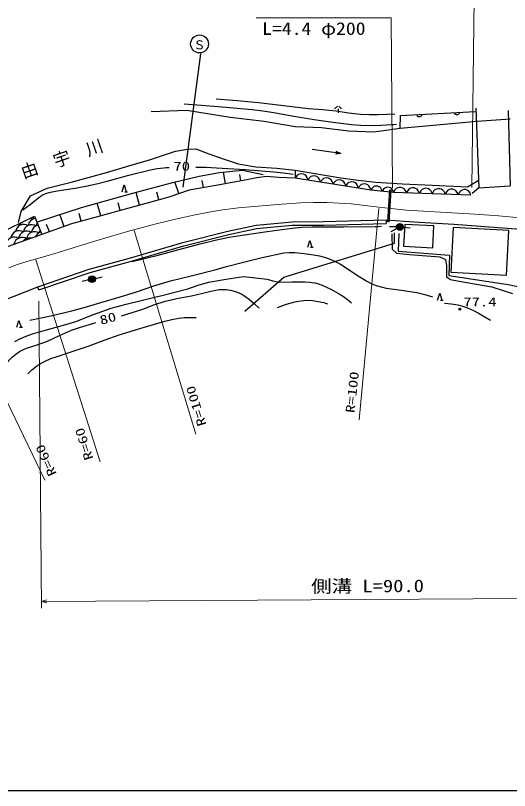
# Model space of a CAD drawing. Units: millimetres, scale not verified. Extents: x 40000 to 680000, y 20000 to 380000.
# Drawn here: x 384214 to 456330, y 205000 to 318068 of the extents above; entities that cross this region are included whole.
import ezdxf
from ezdxf.enums import TextEntityAlignment as Align

# ---------------------------------------------------------------- set-up
doc = ezdxf.new("R2010")
doc.units = ezdxf.units.MM
doc.header["$LTSCALE"] = 1000
doc.linetypes.add('CHAIN', pattern=[18.5, 12, -1.5, 3.5, -1.5])
for name, color, linetype, lineweight in [('M-BGD', 7, 'Continuous', 25), ('M-BGD-EXST', 7, 'Continuous', 25), ('M-BMK', 2, 'CHAIN', 13), ('M-STR-HTXT', 7, 'Continuous', 13), ('M-STR-STRC', 7, 'Continuous', 25), ('M-TTL-BAND', 7, 'Continuous', 25)]:
    doc.layers.add(name, color=color, linetype=linetype, lineweight=lineweight)
doc.styles.add('ＭＳ ゴシック', font='')
doc.styles.get('ＭＳ ゴシック').set_extended_font_data('MS Gothic')

# ---------------------------------------------------------------- blocks, each defined once
blk = doc.blocks.new('BUHIN125')
at = {"color": 7, "linetype": 'Continuous', "lineweight": 25}
blk.add_line((98, -498), (498, -498), dxfattribs=at)
blk.add_lwpolyline([(-305, -498), (0, 500), (305, -498)], dxfattribs=at)
blk = doc.blocks.new('BUHIN131')
at = {"color": 7, "linetype": 'Continuous', "lineweight": 25}
for p, q in [((-98, 500), (-500, 98)), ((0, 98), (0, -500)), ((98, 500), (500, 98))]:
    blk.add_line(p, q, dxfattribs=at)

msp = doc.modelspace()

# ---------------------------------------------------------------- linework, layer by layer
at = {"layer": 'M-BGD'}
for p, q in [((404008, 304065), (409210, 304245)), ((409210, 304245), (415548, 303228)), ((451420, 304530), (451841, 292941)), ((456140, 304193), (456435, 293236)), ((415548, 303228), (420511, 302630)), ((440362, 301614), (440422, 303467)), ((440422, 303467), (451378, 304066)), ((420511, 302630), (425055, 301853)), ((440362, 301614), (451588, 302676)), ((451588, 302676), (456435, 303013)), ((425055, 301853), (428882, 301733)), ((428882, 301733), (432829, 301255)), ((432829, 301255), (436536, 301076)), ((436536, 301076), (440362, 301614)), ((407596, 298265), (409330, 298564)), ((409330, 298564), (410526, 298624)), ((410526, 298624), (412439, 297907)), ((431697, 297956), (427525, 298503)), ((403769, 297010), (407596, 298265)), ((412439, 297907), (414831, 297070)), ((400779, 296113), (403769, 297010)), ((414831, 297070), (416744, 296412)), ((416744, 296412), (419315, 295993)), ((392528, 293781), (397491, 295156)), ((397491, 295156), (400779, 296113)), ((411004, 294618), (413994, 295156)), ((413994, 295156), (417342, 295515)), ((414876, 293512), (414557, 295217)), ((417342, 295515), (420392, 294857)), ((419315, 295993), (422365, 295814)), ((422365, 295814), (425055, 295515)), ((425055, 295515), (431687, 294366)), ((425055, 295515), (425055, 294319)), ((407177, 293721), (411004, 294618)), ((411662, 292944), (411483, 293987)), ((418239, 294140), (413755, 293303)), ((417118, 293930), (416947, 294848)), ((419435, 294379), (418239, 294140)), ((420870, 294558), (419435, 294379)), ((422604, 294439), (420870, 294558)), ((425055, 294319), (422604, 294439)), ((436080, 292561), (425055, 294319)), ((431687, 294366), (434230, 294054)), ((434230, 294054), (436835, 293762)), ((450175, 293053), (451739, 293991)), ((386429, 291748), (388821, 292884)), ((388821, 292884), (392528, 293781)), ((401676, 292226), (407177, 293721)), ((408074, 292077), (407490, 293794)), ((413755, 293303), (409569, 292585)), ((436835, 293762), (440712, 293491)), ((440712, 293491), (445048, 293303)), ((445048, 293303), (450175, 293053)), ((451841, 292941), (450872, 292098)), ((451841, 292941), (456435, 293236)), ((385054, 289476), (386429, 291748)), ((393843, 290074), (401676, 292226)), ((402328, 290403), (401817, 292265)), ((405162, 291180), (404857, 292293)), ((409569, 292585), (406579, 291569)), ((439409, 292224), (436080, 292561)), ((438562, 287952), (438844, 292637)), ((438761, 287940), (439043, 292625)), ((450703, 291845), (439409, 292224)), ((406579, 291569), (395996, 288639)), ((396660, 288848), (396150, 290707)), ((399494, 289625), (399188, 290742)), ((384635, 287861), (385054, 289476)), ((387445, 287981), (393843, 290074)), ((362739, 277080), (386992, 288778)), ((386992, 288778), (388076, 286096)), ((391325, 287286), (390683, 289040)), ((395996, 288639), (392408, 287682)), ((393825, 288071), (393524, 289170)), ((392408, 287682), (388076, 286096)), ((389159, 286493), (388757, 287591)), ((415230, 286588), (419334, 287496)), ((419334, 287496), (424581, 287967)), ((419411, 287001), (424605, 287467)), ((424581, 287967), (429156, 288001)), ((424605, 287467), (429164, 287501)), ((429156, 288001), (438311, 288244)), ((429164, 287501), (438324, 287745)), ((438311, 288244), (438324, 287745)), ((438311, 288244), (442358, 287963)), ((439812, 287224), (438812, 287224)), ((441041, 287597), (440875, 284399)), ((445285, 287377), (441041, 287597)), ((442358, 287963), (448211, 287633)), ((445119, 284179), (445285, 287377)), ((448211, 287633), (457943, 286902)), ((388076, 286096), (379174, 283015)), ((408638, 284940), (415230, 286588)), ((408769, 284457), (415345, 286101)), ((415345, 286101), (419411, 287001)), ((439877, 286978), (439007, 286485)), ((439151, 286192), (439194, 283998)), ((439538, 284858), (439538, 286364)), ((440810, 287174), (441805, 287075)), ((448102, 287121), (447751, 280624)), ((456224, 286682), (448102, 287121)), ((455873, 280185), (456224, 286682)), ((400834, 282653), (408638, 284940)), ((400971, 282172), (408769, 284457)), ((423366, 279912), (439538, 284858)), ((439194, 283998), (439839, 283396)), ((440875, 284399), (445119, 284179)), ((439839, 283396), (441732, 283181)), ((441732, 283181), (446162, 282880)), ((446162, 282880), (446979, 282450)), ((394981, 281038), (400834, 282653)), ((395128, 280560), (400971, 282172)), ((446979, 282450), (447151, 281547)), ((447151, 281547), (447108, 279955)), ((387455, 278506), (394981, 281038)), ((387614, 278032), (395128, 280560)), ((447751, 280624), (455873, 280185)), ((394906, 279483), (393935, 279247)), ((395877, 279722), (396848, 279964)), ((417688, 274923), (423366, 279912)), ((447108, 279955), (447710, 279568)), ((447710, 279568), (449000, 279310)), ((449000, 279310), (453732, 278493)), ((382164, 276408), (387455, 278506)), ((387614, 278032), (387455, 278506)), ((453732, 278493), (456786, 277504))]:
    msp.add_line(p, q, dxfattribs=at)
for points in [[(413515, 305919), (416594, 305685), (419667, 305391), (423334, 304915), (427007, 304500), (429018, 304349), (431032, 304138), (432809, 303870), (434590, 303663), (435864, 303606), (437152, 303609), (438363, 303649), (439585, 303707)], [(408822, 305201), (413786, 304769), (418767, 304370), (420342, 304179), (421920, 303927), (424869, 303377), (427836, 302885), (430549, 302503), (433280, 302179), (434614, 302075), (435959, 302031), (437527, 302065), (439105, 302160), (439465, 302185), (439824, 302212)], [(443561, 303639), (443534, 303545), (443490, 303465), (443419, 303373), (443334, 303320), (443241, 303287), (443117, 303280), (443022, 303303), (442932, 303346), (442849, 303430), (442797, 303505), (442762, 303595)], [(449038, 303938), (449011, 303845), (448968, 303764), (448896, 303672), (448811, 303619), (448719, 303586), (448595, 303580), (448500, 303602), (448409, 303646), (448327, 303729), (448274, 303804), (448239, 303895)], [(430981, 298267), (431697, 297956), (430926, 297841)], [(385264, 289715), (386333, 290496), (387371, 291328), (387807, 291661), (388275, 291942), (388781, 292155), (389312, 292313), (390294, 292511), (391293, 292651), (392905, 292869), (394505, 293147), (396055, 293488), (397593, 293887), (400751, 294752), (403939, 295563), (404901, 295734), (405879, 295846), (406255, 295873), (406632, 295898)], [(410530, 295944), (412032, 295927), (413537, 295850), (417733, 295588), (421931, 295264), (423330, 295097), (424727, 294917)], [(426893, 294026), (426858, 294248), (426776, 294445), (426629, 294676), (426445, 294818), (426240, 294922), (425955, 294967), (425728, 294932), (425508, 294854), (425297, 294681), (425163, 294519), (425055, 294319)], [(428730, 293733), (428695, 293955), (428613, 294152), (428466, 294383), (428282, 294525), (428077, 294629), (427792, 294674), (427565, 294640), (427346, 294562), (427134, 294388), (427000, 294226), (426893, 294026)], [(430568, 293440), (430532, 293662), (430451, 293859), (430304, 294090), (430119, 294232), (429914, 294336), (429630, 294381), (429403, 294347), (429183, 294269), (428972, 294095), (428837, 293933), (428730, 293733)], [(432405, 293147), (432370, 293370), (432288, 293566), (432141, 293797), (431957, 293939), (431752, 294043), (431467, 294088), (431240, 294054), (431020, 293976), (430809, 293802), (430675, 293640), (430568, 293440)], [(434242, 292854), (434207, 293077), (434126, 293273), (433979, 293504), (433794, 293646), (433589, 293750), (433304, 293795), (433077, 293761), (432858, 293683), (432646, 293509), (432512, 293347), (432405, 293147)], [(436080, 292561), (436045, 292784), (435963, 292980), (435816, 293211), (435631, 293353), (435427, 293457), (435142, 293502), (434915, 293468), (434695, 293390), (434484, 293216), (434350, 293054), (434242, 292854)], [(437744, 292393), (437701, 292591), (437618, 292763), (437474, 292962), (437301, 293081), (437112, 293163), (436854, 293189), (436652, 293147), (436459, 293065), (436278, 292899), (436166, 292746), (436080, 292561)], [(439409, 292224), (439366, 292422), (439283, 292594), (439139, 292794), (438966, 292912), (438777, 292995), (438519, 293021), (438317, 292978), (438123, 292897), (437943, 292730), (437830, 292577), (437744, 292393)], [(441291, 292161), (441228, 292380), (441121, 292567), (440945, 292780), (440742, 292900), (440523, 292978), (440231, 292988), (440007, 292925), (439797, 292819), (439606, 292618), (439492, 292438), (439409, 292224)], [(443174, 292098), (443111, 292317), (443004, 292504), (442827, 292717), (442624, 292837), (442405, 292915), (442113, 292925), (441890, 292862), (441679, 292756), (441488, 292555), (441374, 292375), (441291, 292161)], [(445056, 292035), (444993, 292253), (444886, 292441), (444710, 292654), (444506, 292774), (444287, 292852), (443996, 292862), (443772, 292799), (443561, 292693), (443371, 292492), (443256, 292312), (443174, 292098)], [(446939, 291971), (446875, 292190), (446768, 292378), (446592, 292591), (446389, 292711), (446170, 292789), (445878, 292798), (445654, 292735), (445444, 292629), (445253, 292428), (445139, 292249), (445056, 292035)], [(448821, 291908), (448758, 292127), (448651, 292314), (448474, 292528), (448271, 292647), (448052, 292725), (447760, 292735), (447537, 292672), (447326, 292566), (447136, 292365), (447021, 292185), (446939, 291971)], [(450703, 291845), (450640, 292064), (450533, 292251), (450357, 292464), (450153, 292584), (449935, 292662), (449643, 292672), (449419, 292609), (449208, 292503), (449018, 292302), (448903, 292122), (448821, 291908)], [(401227, 282190), (405021, 283125), (408803, 284120), (411179, 284760), (413567, 285341), (415428, 285713), (417301, 286025), (420944, 286569), (424587, 287052), (426068, 287173), (427554, 287234), (432143, 287236), (436730, 287298), (437179, 287308), (437638, 287319)], [(440183, 286278), (440054, 283697), (447581, 283095), (447495, 280127), (456140, 278837), (461689, 277676), (461990, 275138), (461603, 272772)], [(386309, 273631), (389382, 274270), (392449, 274971), (394569, 275546), (396685, 276181), (399368, 276964), (402032, 277804), (404424, 278613), (406832, 279364), (410070, 280129), (413295, 280953), (415198, 281497), (417122, 281983), (420240, 282742), (423371, 283442), (424162, 283484), (424969, 283467), (426330, 283344), (427701, 283159), (428580, 282994), (429448, 282770), (430129, 282532), (430799, 282234), (431665, 281765), (432506, 281240), (433976, 280256), (435485, 279319), (436159, 278976), (436861, 278686), (437577, 278467), (438312, 278305), (440560, 278002), (442810, 277639), (443953, 277355), (445086, 277039)], [(384120, 270528), (384836, 270893), (385757, 271285), (386698, 271621), (388407, 272127), (390136, 272577), (391578, 272975), (393010, 273433), (395592, 274422), (398196, 275354), (400363, 275961), (402553, 276512), (405972, 277321), (409388, 278192), (410869, 278711), (412374, 279174), (414944, 279603), (417521, 279970), (419236, 279810), (420944, 279589), (421780, 279353), (422632, 279175), (424538, 279213), (426441, 279190), (427182, 279157), (427923, 279064), (428460, 278929), (428981, 278736), (430236, 278124), (431459, 277461), (432088, 277063), (432691, 276610), (432966, 276381), (433247, 276142)], [(399713, 274270), (401262, 274727), (402795, 275242), (404419, 275842), (406058, 276384), (407150, 276652), (408258, 276863), (409907, 277172), (411541, 277540), (412732, 277835), (413938, 278071), (414483, 278114), (415032, 278096), (415600, 278012), (416159, 277868), (416731, 277658), (417276, 277392), (417846, 277039), (418380, 276638), (419085, 276019), (419765, 275365)], [(422484, 275484), (423643, 275887), (424815, 276231), (425547, 276387), (426300, 276486), (426939, 276513), (427586, 276480), (428394, 276357), (429205, 276172), (429487, 276099), (429779, 276022)], [(446820, 276082), (447800, 275989), (448763, 275837), (449480, 275651), (450181, 275408), (451049, 275031), (451910, 274592), (452742, 274123), (453577, 273631)], [(386010, 265798), (386620, 266374), (387266, 266903), (387850, 267282), (388468, 267611), (389370, 268004), (390292, 268341), (392647, 269088), (394992, 269895), (397170, 270718), (399368, 271483), (402688, 272515), (406020, 273489), (407043, 273737), (408077, 273925), (408851, 274001), (409627, 274016), (410106, 274006), (410585, 273989)], [(381318, 262987), (381491, 263990), (381724, 264982), (381926, 265586), (382185, 266169), (382503, 266736), (382880, 267282), (383312, 267801), (383789, 268280), (384267, 268679), (384787, 269034), (385294, 269309), (385838, 269533), (387377, 270006), (388894, 270535), (390634, 271372), (392404, 272158), (393697, 272606), (395021, 273001), (395484, 273131), (395948, 273260)]]:
    msp.add_lwpolyline(points, dxfattribs=at)
for centre, radius in [((440312, 287224), 498), ((440312, 287224), 440), ((440312, 287224), 382), ((440312, 287224), 322), ((440312, 287224), 265), ((440312, 287224), 195), ((440312, 287224), 135), ((440312, 287224), 77.5), ((440312, 287224), 15), ((395392, 279600), 498), ((395392, 279600), 440), ((395392, 279600), 382), ((395392, 279600), 322), ((395392, 279600), 265), ((395392, 279600), 195), ((395392, 279600), 135), ((395392, 279600), 77.5), ((395392, 279600), 15)]:
    msp.add_circle(centre, radius, dxfattribs=at)
for centre, start, end in [((387243, 287244), 95.5144, 171.8385), ((386095, 287315), 57.96237, 76.05344), ((387929, 288167), 153.16138, 171.8385), ((385409, 286392), 57.96237, 171.8385), ((384261, 286464), 57.96237, 73.87234), ((386095, 287315), 155.44751, 171.8385), ((386556, 286321), 57.96237, 171.8385), ((387704, 286249), 98.23386, 171.8385), ((388391, 287172), 147.1781, 171.8385), ((384722, 285469), 57.96237, 171.8385), ((385870, 285398), 57.96237, 171.8385), ((387018, 285326), 57.96237, 171.8385), ((388166, 285254), 100.92203, 155.94904), ((388852, 286177), 150.45691, 171.8385), ((384036, 284546), 57.96237, 171.8385), ((385184, 284475), 57.96237, 170.00885), ((386332, 284403), 77.68011, 140.50687)]:
    msp.add_arc(centre, 1206, start, end, dxfattribs=at)
at = {"layer": 'M-BGD-EXST'}
for centre, radius in [((449087, 275224), 150), ((449087, 275224), 131), ((449087, 275224), 112), ((449087, 275224), 93.8), ((449087, 275224), 75), ((449087, 275224), 56.3), ((449087, 275223), 37.5), ((449087, 275224), 18.8)]:
    msp.add_circle(centre, radius, dxfattribs=at)
at = {"layer": 'M-BMK'}
msp.add_lwpolyline([(383227, 281240), (384528, 281726), (385856, 282158), (388145, 282787), (390422, 283474), (393410, 284431), (396424, 285332), (400577, 286541), (404757, 287696), (407586, 288369), (410438, 288985), (412458, 289376), (414498, 289709), (416770, 289988), (419049, 290208), (422447, 290492), (425846, 290715), (427762, 290775), (429678, 290774), (431447, 290712), (433223, 290589), (437247, 290108), (441279, 289686), (446258, 289370), (451252, 289093), (454792, 288825), (458326, 288496)], dxfattribs=at)
at = {"layer": 'M-STR-HTXT'}
for p, q in [((451294, 331691), (450843, 292970)), ((419350, 317706), (439046, 317707)), ((439046, 317707), (439273, 292909)), ((434359, 259064), (437249, 289927)), ((401531, 286690), (410547, 256983)), ((396561, 252938), (387198, 282413)), ((375298, 277674), (388475, 250279)), ((387634, 276375), (388034, 231597)), ((388028, 232597), (475071, 233091))]:
    msp.add_line(p, q, dxfattribs=at)
msp.add_lwpolyline([(388779, 232385), (388028, 232597), (388777, 232815)], dxfattribs=at)
at = {"layer": 'M-STR-STRC'}
msp.add_line((408686, 293025), (411264, 312497), dxfattribs=at)
msp.add_circle((411086, 313920), 1304, dxfattribs=at)
at = {"layer": 'M-TTL-BAND'}
msp.add_line((40000, 205000), (579000, 205000), dxfattribs=at)

# ---------------------------------------------------------------- block references
at = {"layer": 'M-BGD'}
for name, p in [('BUHIN131', (431299, 304352)), ('BUHIN125', (400083, 292850)), ('BUHIN125', (427177, 284748)), ('BUHIN125', (446139, 277053)), ('BUHIN125', (384722, 273093))]:
    msp.add_blockref(name, p, dxfattribs=at)

# ---------------------------------------------------------------- texts
at = {"layer": 'M-BGD', "style": 'ＭＳ ゴシック', "width": 1.35}
for s, rotation, p in [('70', 0.1, (407275, 295029)), ('80', 14.8, (396797, 272559))]:
    msp.add_text(s, height=1320, rotation=rotation, dxfattribs=at).set_placement(p, align=Align.BOTTOM_LEFT)
at = {"layer": 'M-BGD-EXST', "style": 'ＭＳ ゴシック', "width": 1.35}
msp.add_text('77.4', height=1320, dxfattribs=at).set_placement((449586, 275224), align=Align.BOTTOM_LEFT)
at = {"layer": 'M-STR-HTXT', "style": 'ＭＳ ゴシック'}
for s, height, rotation, width, p in [('L=4.4 φ200', 1833, 0.011, 1.15, (420228, 314695)), ('R=100', 1320, 83.7, 1.35, (434082, 259985)), ('R=100', 1320, 107.1, 1.35, (412472, 258503)), ('R=60', 1320, 107.7, 1.35, (395968, 253562)), ('R=60', 1320, 114.4, 1.35, (390631, 251387)), ('側溝 L=90.0', 1833, 0.3, 1.2, (427370, 233320))]:
    msp.add_text(s, height=height, rotation=rotation, dxfattribs=dict(at, width=width)).set_placement(p, align=Align.BOTTOM_LEFT)
at = {"layer": 'M-STR-STRC', "style": 'ＭＳ ゴシック'}
msp.add_text('Ｓ', height=1320, dxfattribs=at).set_placement((410159, 312736), align=Align.BOTTOM_LEFT)
at = {"layer": 'M-TTL-BAND', "style": 'ＭＳ ゴシック'}
msp.add_text('由\u3000宇\u3000川', height=1833, rotation=19.1, dxfattribs=at).set_placement((385553, 293720), align=Align.BOTTOM_LEFT)

doc.saveas('drawing.dxf')
